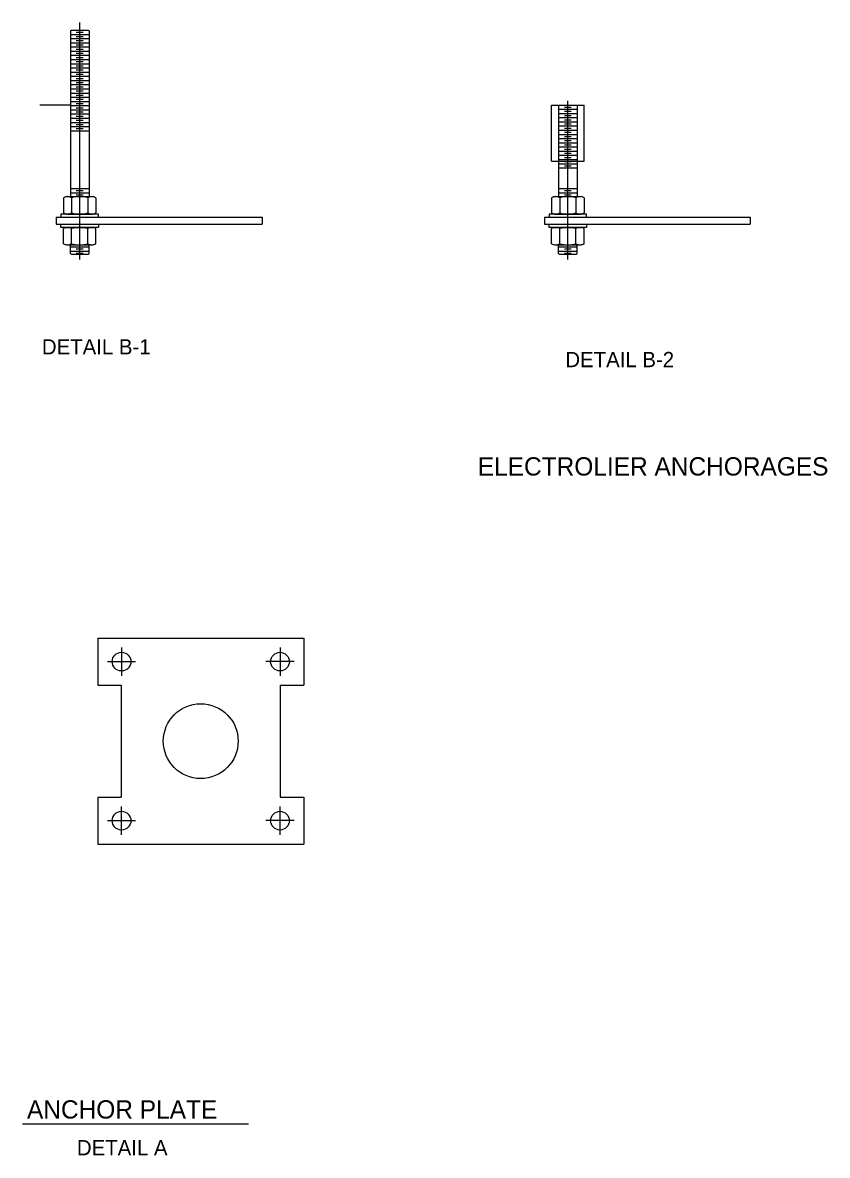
# Model space of a CAD drawing. Extents: x 2563.18 to 2569.59, y 678.42 to 683.48.
# Drawn here: x 2563.18 to 2566.77, y 678.44 to 683.48 of the extents above; entities that cross this region are included whole.
import ezdxf

# ---------------------------------------------------------------- set-up
doc = ezdxf.new("R2010")
doc.units = 0
for name, color, linetype in [('60 Nongeo Data', 7, 'Continuous'), ('es_DETAIL', 7, 'Continuous'), ('es_NO-PLOT', 7, 'Continuous')]:
    doc.layers.add(name, color=color, linetype=linetype)

msp = doc.modelspace()

# ---------------------------------------------------------------- linework, layer by layer
at = {"layer": '60 Nongeo Data'}
for p, q in [((2565.5402, 682.8656), (2565.5402, 683.1156)), ((2565.5402, 683.1156), (2565.6847, 683.1156)), ((2565.6847, 682.8656), (2565.6847, 683.1156)), ((2565.5402, 682.8656), (2565.6847, 682.8656)), ((2563.3663, 682.7023), (2563.3663, 682.6346)), ((2563.3742, 682.706), (2563.3792, 682.7075)), ((2563.3792, 682.7075), (2563.4979, 682.7075)), ((2563.4024, 682.7023), (2563.4024, 682.6346)), ((2563.4747, 682.7023), (2563.4747, 682.6346)), ((2563.5028, 682.706), (2563.4979, 682.7075)), ((2563.5108, 682.7023), (2563.5108, 682.6346)), ((2565.5402, 682.7023), (2565.5402, 682.6346)), ((2565.5482, 682.706), (2565.5531, 682.7075)), ((2565.5531, 682.7075), (2565.6718, 682.7075)), ((2565.5763, 682.7023), (2565.5763, 682.6346)), ((2565.6486, 682.7023), (2565.6486, 682.6346)), ((2565.6767, 682.706), (2565.6718, 682.7075)), ((2565.6847, 682.7023), (2565.6847, 682.6346)), ((2563.3742, 682.6309), (2563.3792, 682.6294)), ((2563.3792, 682.6294), (2563.4979, 682.6294)), ((2563.5028, 682.6309), (2563.4979, 682.6294)), ((2565.5482, 682.6309), (2565.5531, 682.6294)), ((2565.5531, 682.6294), (2565.6718, 682.6294)), ((2565.6767, 682.6309), (2565.6718, 682.6294)), ((2563.3742, 682.5691), (2563.3792, 682.5706)), ((2563.3792, 682.5706), (2563.4979, 682.5706)), ((2563.3969, 682.6156), (2563.4802, 682.6156)), ((2563.5028, 682.5691), (2563.4979, 682.5706)), ((2565.5482, 682.5691), (2565.5531, 682.5706)), ((2565.5531, 682.5706), (2565.6718, 682.5706)), ((2565.5708, 682.6156), (2565.6541, 682.6156)), ((2565.6767, 682.5691), (2565.6718, 682.5706)), ((2563.3663, 682.4977), (2563.3663, 682.5654)), ((2563.4024, 682.4977), (2563.4024, 682.5654)), ((2563.4747, 682.4977), (2563.4747, 682.5654)), ((2563.5108, 682.4977), (2563.5108, 682.5654)), ((2565.5402, 682.4977), (2565.5402, 682.5654)), ((2565.5763, 682.4977), (2565.5763, 682.5654)), ((2565.6486, 682.4977), (2565.6486, 682.5654)), ((2565.6847, 682.4977), (2565.6847, 682.5654)), ((2563.3742, 682.4941), (2563.3792, 682.4925)), ((2563.3792, 682.4925), (2563.4979, 682.4925)), ((2563.5028, 682.4941), (2563.4979, 682.4925)), ((2565.5482, 682.4941), (2565.5531, 682.4925)), ((2565.5531, 682.4925), (2565.6718, 682.4925)), ((2565.6767, 682.4941), (2565.6718, 682.4925))]:
    msp.add_line(p, q, dxfattribs=at)
for points in [[(2563.5219, 682.6156), (2563.5219, 682.6294), (2563.3552, 682.6294), (2563.3552, 682.6156)], [(2565.6958, 682.6156), (2565.6958, 682.6294), (2565.5291, 682.6294), (2565.5291, 682.6156)], [(2563.5219, 682.5844), (2563.5219, 682.5706), (2563.3552, 682.5706), (2563.3552, 682.5844)], [(2565.6958, 682.5844), (2565.6958, 682.5706), (2565.5291, 682.5706), (2565.5291, 682.5844)]]:
    msp.add_lwpolyline(points, close=True, dxfattribs=at)
for centre, major_axis, start_param, end_param in [((2563.3843, 682.673), (0, -0.0345), 2.584993, 3.698192), ((2563.4385, 682.5773), (0, 0.1302), 5.999391, 6.566979), ((2563.4927, 682.673), (0, -0.0345), 2.584993, 3.698192), ((2565.5582, 682.673), (0, -0.0345), 2.584993, 3.698192), ((2565.6124, 682.5773), (0, 0.1302), 5.999391, 6.566979), ((2565.6666, 682.673), (0, -0.0345), 2.584993, 3.698192), ((2563.3843, 682.6639), (0, 0.0345), 2.584993, 3.698192), ((2563.4385, 682.7596), (0, -0.1302), 5.999391, 6.566979), ((2563.4927, 682.6639), (0, 0.0345), 2.584993, 3.698192), ((2565.5582, 682.6639), (0, 0.0345), 2.584993, 3.698192), ((2565.6124, 682.7596), (0, -0.1302), 5.999391, 6.566979), ((2565.6666, 682.6639), (0, 0.0345), 2.584993, 3.698192), ((2563.3843, 682.5361), (0, -0.0345), 2.584993, 3.698192), ((2563.4385, 682.4404), (0, 0.1302), 5.999391, 6.566979), ((2563.4927, 682.5361), (0, -0.0345), 2.584993, 3.698192), ((2565.5582, 682.5361), (0, -0.0345), 2.584993, 3.698192), ((2565.6124, 682.4404), (0, 0.1302), 5.999391, 6.566979), ((2565.6666, 682.5361), (0, -0.0345), 2.584993, 3.698192), ((2563.3843, 682.527), (0, 0.0345), 2.584993, 3.698192), ((2563.4385, 682.6227), (0, -0.1302), 5.999391, 6.566979), ((2563.4927, 682.527), (0, 0.0345), 2.584993, 3.698192), ((2565.5582, 682.527), (0, 0.0345), 2.584993, 3.698192), ((2565.6124, 682.6227), (0, -0.1302), 5.999391, 6.566979), ((2565.6666, 682.527), (0, 0.0345), 2.584993, 3.698192)]:
    msp.add_ellipse(centre, major_axis=major_axis, ratio=0.991071, start_param=start_param, end_param=end_param, dxfattribs=at)
at = {"layer": 'es_DETAIL'}
for p, q in [((2563.4385, 682.428), (2563.4385, 683.4825)), ((2563.4006, 683.449), (2563.3969, 683.4453)), ((2563.3969, 683.4453), (2563.3969, 682.7075)), ((2563.3969, 683.4303), (2563.4802, 683.4303)), ((2563.4006, 683.449), (2563.4765, 683.449)), ((2563.4232, 683.4397), (2563.4538, 683.4397)), ((2563.4765, 683.449), (2563.4802, 683.4453)), ((2563.4802, 683.4453), (2563.4802, 682.7075)), ((2563.3969, 683.4117), (2563.4802, 683.4117)), ((2563.3969, 683.393), (2563.4802, 683.393)), ((2563.4232, 683.421), (2563.4538, 683.421)), ((2563.4232, 683.4023), (2563.4538, 683.4023)), ((2563.4232, 683.3837), (2563.4538, 683.3837)), ((2563.3969, 683.3743), (2563.4802, 683.3743)), ((2563.3969, 683.3557), (2563.4802, 683.3557)), ((2563.3969, 683.337), (2563.4802, 683.337)), ((2563.4232, 683.365), (2563.4538, 683.365)), ((2563.4232, 683.3463), (2563.4538, 683.3463)), ((2563.4232, 683.3277), (2563.4538, 683.3277)), ((2563.3969, 683.3183), (2563.4802, 683.3183)), ((2563.3969, 683.2997), (2563.4802, 683.2997)), ((2563.3969, 683.281), (2563.4802, 683.281)), ((2563.4232, 683.309), (2563.4538, 683.309)), ((2563.4232, 683.2903), (2563.4538, 683.2903)), ((2563.3969, 683.2623), (2563.4802, 683.2623)), ((2563.3969, 683.2436), (2563.4802, 683.2436)), ((2563.4232, 683.2717), (2563.4538, 683.2717)), ((2563.4232, 683.253), (2563.4538, 683.253)), ((2563.4232, 683.2343), (2563.4538, 683.2343)), ((2563.3969, 683.225), (2563.4802, 683.225)), ((2563.3969, 683.2063), (2563.4802, 683.2063)), ((2563.3969, 683.1876), (2563.4802, 683.1876)), ((2563.4232, 683.2156), (2563.4538, 683.2156)), ((2563.4232, 683.197), (2563.4538, 683.197)), ((2563.4232, 683.1783), (2563.4538, 683.1783)), ((2563.3969, 683.169), (2563.4802, 683.169)), ((2563.3969, 683.1503), (2563.4802, 683.1503)), ((2563.3969, 683.1316), (2563.4802, 683.1316)), ((2563.4232, 683.1596), (2563.4538, 683.1596)), ((2563.4232, 683.141), (2563.4538, 683.141)), ((2565.6124, 682.428), (2565.6124, 683.1343)), ((2563.3978, 683.1156), (2563.2606, 683.1156)), ((2563.3969, 683.113), (2563.4802, 683.113)), ((2563.3969, 683.0943), (2563.4802, 683.0943)), ((2563.3969, 683.0756), (2563.4802, 683.0756)), ((2563.4232, 683.1223), (2563.4538, 683.1223)), ((2563.4232, 683.1036), (2563.4538, 683.1036)), ((2563.4232, 683.085), (2563.4538, 683.085)), ((2565.5708, 683.1156), (2565.5708, 682.8656)), ((2565.5708, 683.097), (2565.6541, 683.097)), ((2565.5708, 683.0783), (2565.6541, 683.0783)), ((2565.5972, 683.1063), (2565.6277, 683.1063)), ((2565.5972, 683.0876), (2565.6277, 683.0876)), ((2565.6541, 683.1156), (2565.6541, 682.8656)), ((2563.3969, 683.0569), (2563.4802, 683.0569)), ((2563.3969, 683.0383), (2563.4802, 683.0383)), ((2563.4232, 683.0663), (2563.4538, 683.0663)), ((2563.4232, 683.0476), (2563.4538, 683.0476)), ((2563.4232, 683.0289), (2563.4538, 683.0289)), ((2565.5708, 683.0596), (2565.6541, 683.0596)), ((2565.5708, 683.041), (2565.6541, 683.041)), ((2565.5972, 683.069), (2565.6277, 683.069)), ((2565.5972, 683.0503), (2565.6277, 683.0503)), ((2565.5972, 683.0316), (2565.6277, 683.0316)), ((2563.3969, 683.0196), (2563.4802, 683.0196)), ((2563.3969, 683.0009), (2563.4802, 683.0009)), ((2563.4232, 683.0103), (2563.4538, 683.0103)), ((2565.5708, 683.0223), (2565.6541, 683.0223)), ((2565.5708, 683.0036), (2565.6541, 683.0036)), ((2565.5708, 682.9849), (2565.6541, 682.9849)), ((2565.5972, 683.013), (2565.6277, 683.013)), ((2565.5972, 682.9943), (2565.6277, 682.9943)), ((2565.5972, 682.9756), (2565.6277, 682.9756)), ((2565.5708, 682.9663), (2565.6541, 682.9663)), ((2565.5708, 682.9476), (2565.6541, 682.9476)), ((2565.5708, 682.9289), (2565.6541, 682.9289)), ((2565.5972, 682.9569), (2565.6277, 682.9569)), ((2565.5972, 682.9383), (2565.6277, 682.9383)), ((2565.5708, 682.9103), (2565.6541, 682.9103)), ((2565.5708, 682.8916), (2565.6541, 682.8916)), ((2565.5972, 682.9196), (2565.6277, 682.9196)), ((2565.5972, 682.9009), (2565.6277, 682.9009)), ((2565.5972, 682.8823), (2565.6277, 682.8823)), ((2565.5708, 682.8729), (2565.6541, 682.8729)), ((2565.5708, 682.8656), (2565.5708, 682.7075)), ((2565.5708, 682.8543), (2565.6541, 682.8543)), ((2565.5708, 682.8356), (2565.6541, 682.8356)), ((2565.5972, 682.8636), (2565.6277, 682.8636)), ((2565.5972, 682.8449), (2565.6277, 682.8449)), ((2565.6541, 682.8656), (2565.6541, 682.7075)), ((2563.3969, 682.7435), (2563.4802, 682.7435)), ((2563.3969, 682.7248), (2563.4802, 682.7248)), ((2563.4232, 682.7342), (2563.4538, 682.7342)), ((2565.5708, 682.7435), (2565.6541, 682.7435)), ((2565.5708, 682.7248), (2565.6541, 682.7248)), ((2565.5972, 682.7342), (2565.6277, 682.7342)), ((2563.4232, 682.7155), (2563.4538, 682.7155)), ((2565.5972, 682.7155), (2565.6277, 682.7155)), ((2563.3344, 682.6156), (2563.3344, 682.5844)), ((2563.3344, 682.6156), (2564.2511, 682.6156)), ((2563.3344, 682.5844), (2564.2511, 682.5844)), ((2564.2511, 682.6156), (2564.2511, 682.5844)), ((2565.5084, 682.6156), (2565.5084, 682.5844)), ((2565.5084, 682.6156), (2566.425, 682.6156)), ((2565.5084, 682.5844), (2566.425, 682.5844)), ((2566.425, 682.6156), (2566.425, 682.5844)), ((2563.3969, 682.4545), (2563.3969, 682.4925)), ((2563.3969, 682.4839), (2563.4802, 682.4839)), ((2563.4232, 682.4745), (2563.4538, 682.4745)), ((2563.4802, 682.4545), (2563.4802, 682.4925)), ((2565.5708, 682.4545), (2565.5708, 682.4925)), ((2565.5708, 682.4839), (2565.6541, 682.4839)), ((2565.5972, 682.4745), (2565.6277, 682.4745)), ((2565.6541, 682.4545), (2565.6541, 682.4925)), ((2563.3969, 682.4652), (2563.4802, 682.4652)), ((2563.4006, 682.4508), (2563.3969, 682.4545)), ((2563.4006, 682.4508), (2563.4765, 682.4508)), ((2563.4232, 682.4559), (2563.4538, 682.4559)), ((2563.4765, 682.4508), (2563.4802, 682.4545)), ((2565.5708, 682.4652), (2565.6541, 682.4652)), ((2565.5745, 682.4508), (2565.5708, 682.4545)), ((2565.5745, 682.4508), (2565.6504, 682.4508)), ((2565.5972, 682.4559), (2565.6277, 682.4559)), ((2565.6504, 682.4508), (2565.6541, 682.4545)), ((2563.5194, 680.7403), (2564.4361, 680.7403)), ((2563.5194, 680.7403), (2563.5194, 680.5319)), ((2564.4361, 680.7403), (2564.4361, 680.5319)), ((2563.6248, 680.6986), (2563.6248, 680.5736)), ((2564.3307, 680.6986), (2564.3307, 680.5736)), ((2563.5623, 680.6361), (2563.6873, 680.6361)), ((2564.3932, 680.6361), (2564.2682, 680.6361)), ((2563.5194, 680.5319), (2563.6236, 680.5319)), ((2563.6236, 680.5319), (2563.6236, 680.0319)), ((2564.3319, 680.5319), (2564.4361, 680.5319)), ((2564.3319, 680.5319), (2564.3319, 680.0319)), ((2563.5194, 680.0319), (2563.5194, 679.8236)), ((2563.5194, 680.0319), (2563.6236, 680.0319)), ((2564.3319, 680.0319), (2564.4361, 680.0319)), ((2564.4361, 680.0319), (2564.4361, 679.8236)), ((2563.6248, 679.8653), (2563.6248, 679.9903)), ((2564.3307, 679.8653), (2564.3307, 679.9903)), ((2563.5623, 679.9278), (2563.6873, 679.9278)), ((2564.3932, 679.9278), (2564.2682, 679.9278)), ((2563.5194, 679.8236), (2564.4361, 679.8236))]:
    msp.add_line(p, q, dxfattribs=at)
for centre, radius in [((2563.6248, 680.6361), 0.0417), ((2564.3307, 680.6361), 0.0417), ((2563.9777, 680.2819), 0.1667), ((2563.6248, 679.9278), 0.0417), ((2564.3307, 679.9278), 0.0417)]:
    msp.add_circle(centre, radius, dxfattribs=at)
at = {"layer": 'es_NO-PLOT'}
msp.add_line((2563.1845, 678.5779), (2564.1908, 678.5779), dxfattribs=at)

# ---------------------------------------------------------------- texts
for s, height, p in [('DETAIL B-1', 0.06789, (2563.2701, 682.0045)), ('DETAIL B-2', 0.06789, (2565.6016, 681.9478)), ('ELECTROLIER ANCHORAGES', 0.081469, (2565.2116, 681.4651)), ('ANCHOR PLATE', 0.081469, (2563.2037, 678.6007)), ('DETAIL A', 0.06789, (2563.4261, 678.4369))]:
    msp.add_text(s, height=height, dxfattribs=at).set_placement(p)

doc.saveas('drawing.dxf')
